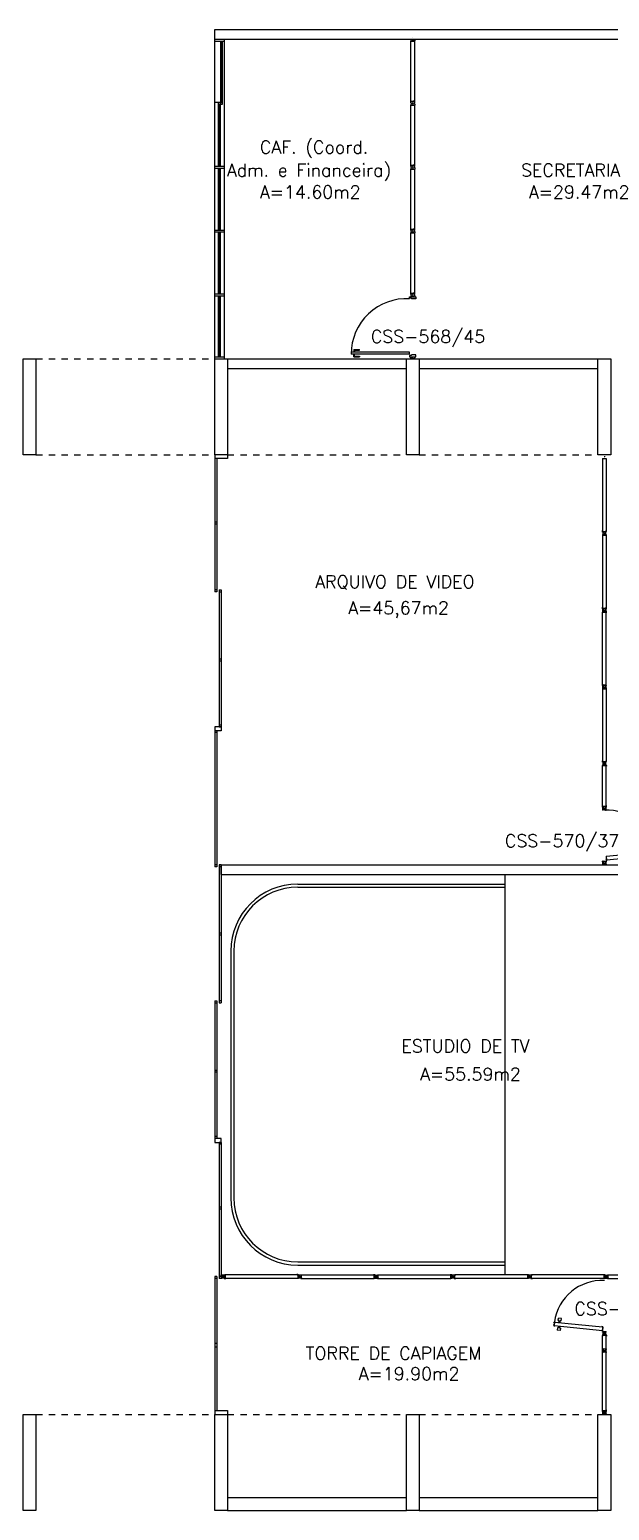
# Model space of a CAD drawing. Extents: x 0 to 244, y -71 to 76.
# Drawn here: x 93.07 to 102.15, y -27.74 to -4.58 of the extents above; entities that cross this region are included whole.
import ezdxf
from ezdxf.enums import TextEntityAlignment as Align

# ---------------------------------------------------------------- set-up
doc = ezdxf.new("R2010")
doc.units = 0
doc.header["$LTSCALE"] = 0.01
doc.header["$MEASUREMENT"] = 0
doc.linetypes.add('HIDDEN2', pattern=[0.1875, 0.125, -0.0625])
doc.layers.get('0').update_dxf_attribs({"linetype": 'CONTINUOUS'})
for name, color, linetype in [('ALV', 2, 'CONTINUOUS'), ('DIV', 2, 'CONTINUOUS'), ('ESQ', 1, 'CONTINUOUS'), ('ESTR', 3, 'CONTINUOUS'), ('PISO', 1, 'CONTINUOUS'), ('PROJ', 1, 'HIDDEN2'), ('TEXTO', 2, 'CONTINUOUS'), ('TEXTO-ENDEREÇO', 2, 'CONTINUOUS'), ('ÁREA', 2, 'CONTINUOUS')]:
    doc.layers.add(name, color=color, linetype=linetype)
doc.layers.get('0').freeze()
doc.styles.add('UNB-100', font='simplex.shx', dxfattribs={"height": 0.2})
doc.styles.add('UNB-100-1', font='simplex.shx', dxfattribs={"height": 0.2})

# ---------------------------------------------------------------- blocks, each defined once
blk = doc.blocks.new('PILAR-SSN')
for points in [[(0.197, -26.452), (0.197, -27.952), (-0.003, -27.952), (-0.003, -26.452)], [(0.197, -42.962), (0.197, -44.462), (-0.003, -44.462), (-0.003, -42.962)]]:
    blk.add_lwpolyline(points, close=True)
blk = doc.blocks.new('DIV12-SSN')
for p, q in [((-0.005, 0), (0.005, 0)), ((0, -0.005), (0, 0.005)), ((0.024, 0.019), (0.028, 0.019)), ((0.024, 0.019), (0.024, 0.017)), ((0.024, 0.017), (0.028, 0.017)), ((0.028, 0.03), (0.043, 0.03)), ((0.028, 0.019), (0.028, 0.03)), ((0.028, -0.017), (0.028, 0.017)), ((0.03, 0.028), (1.169, 0.028)), ((0.03, -0.029), (0.03, 0.028)), ((0.043, 0.03), (0.043, 0.028)), ((1.157, 0.03), (1.157, 0.028)), ((1.171, 0.03), (1.157, 0.03)), ((1.169, -0.029), (1.169, 0.028)), ((1.171, 0.019), (1.171, 0.03)), ((1.176, 0.019), (1.171, 0.019)), ((1.176, 0.017), (1.171, 0.017)), ((1.171, -0.017), (1.171, 0.017)), ((1.176, 0.019), (1.176, 0.017)), ((1.195, 0), (1.205, 0)), ((1.2, -0.005), (1.2, 0.005)), ((0.024, -0.017), (0.028, -0.017)), ((0.024, -0.017), (0.024, -0.019)), ((0.024, -0.019), (0.028, -0.019)), ((0.028, -0.031), (0.028, -0.019)), ((0.028, -0.031), (0.043, -0.031)), ((0.03, -0.029), (1.169, -0.029)), ((0.043, -0.029), (0.043, -0.031)), ((1.157, -0.029), (1.157, -0.031)), ((1.171, -0.031), (1.157, -0.031)), ((1.176, -0.017), (1.171, -0.017)), ((1.176, -0.019), (1.171, -0.019)), ((1.171, -0.031), (1.171, -0.019)), ((1.176, -0.017), (1.176, -0.019))]:
    blk.add_line(p, q)
blk = doc.blocks.new('ESQCE-SSN')
for p, q in [((0, 0), (0, -2.143)), ((0.2, 0), (0.2, -0.06)), ((0.2, -0.06), (0, -0.06)), ((0.03, -0.06), (0.03, -2.143)), ((0.03, -1.056), (0, -1.056)), ((0.03, -1.086), (0, -1.086)), ((0.03, -2.113), (0, -2.113)), ((0.03, -2.143), (0, -2.143)), ((0.07, -2.113), (0.07, -4.253)), ((0.07, -2.113), (0.1, -2.113)), ((0.07, -2.143), (0.1, -2.143)), ((0.1, -2.113), (0.1, -4.253)), ((0.1, -3.199), (0.07, -3.199)), ((0.1, -3.229), (0.07, -3.229)), ((0, -4.256), (0, -6.443)), ((0.1, -4.256), (0, -4.256)), ((0.1, -4.316), (0, -4.316)), ((0.03, -4.346), (0, -4.346)), ((0.03, -4.316), (0.03, -6.443)), ((0.07, -4.223), (0.1, -4.223)), ((0.07, -4.253), (0.1, -4.253)), ((0.1, -4.256), (0.1, -4.316)), ((0.03, -6.413), (0, -6.413)), ((0.03, -6.443), (0, -6.443)), ((0.1, -6.413), (0.07, -6.413)), ((0.07, -6.413), (0.07, -8.571)), ((0.1, -6.443), (0.07, -6.443)), ((0.1, -6.413), (0.1, -8.571)), ((0.1, -7.485), (0.07, -7.485)), ((0.1, -7.515), (0.07, -7.515)), ((0, -8.541), (0.03, -8.541)), ((0, -8.541), (0, -10.694)), ((0.03, -8.541), (0.03, -10.694)), ((0.1, -8.541), (0.07, -8.541)), ((0, -8.571), (0.03, -8.571)), ((0.07, -8.571), (0.1, -8.571)), ((0.03, -9.628), (0, -9.628)), ((0.03, -9.658), (0, -9.658)), ((0.03, -10.664), (0, -10.664)), ((0.102, -10.694), (0, -10.694)), ((0, -10.694), (0, -10.755)), ((0.03, -10.694), (0, -10.694)), ((0, -10.755), (0.102, -10.755)), ((0.1, -10.755), (0.07, -10.755)), ((0.07, -10.755), (0.07, -12.882)), ((0.1, -10.785), (0.07, -10.785)), ((0.1, -10.755), (0.1, -12.882)), ((0.102, -10.755), (0.102, -10.694)), ((0.1, -11.77), (0.07, -11.77)), ((0.1, -11.8), (0.07, -11.8)), ((0.03, -12.852), (0, -12.852)), ((0.03, -12.852), (0, -12.852)), ((0, -12.852), (0, -12.887)), ((0.03, -12.882), (0, -12.882)), ((0, -12.887), (0, -15.019)), ((0.03, -12.852), (0.03, -14.95)), ((0.1, -12.852), (0.07, -12.852)), ((0.1, -12.882), (0.07, -12.882)), ((0.03, -13.898), (0, -13.898)), ((0.03, -13.958), (0, -13.958)), ((0, -14.95), (0.2, -14.95)), ((0.2, -14.95), (0.2, -15.019))]:
    blk.add_line(p, q)
blk = doc.blocks.new('MTDIV-SSN')
for p, q in [((-0.0185, 0.0285), (-0.0285, 0.0285)), ((-0.0285, 0.0185), (-0.0285, 0.0285)), ((-0.0265, 0.0185), (-0.0285, 0.0185)), ((-0.0265, 0.0185), (-0.0265, 0.0265)), ((-0.0235, 0.0265), (-0.0265, 0.0265)), ((-0.0235, 0.0215), (-0.0235, 0.0265)), ((-0.0235, -0.0265), (-0.0235, 0.0265)), ((-0.0215, 0.0215), (-0.0235, 0.0215)), ((-0.0215, 0.0265), (-0.0215, 0.0235)), ((-0.0185, 0.0265), (-0.0215, 0.0265)), ((0.0215, 0.0235), (-0.0215, 0.0235)), ((-0.0215, 0.0215), (-0.0215, -0.0215)), ((0.0195, 0.0215), (-0.0195, 0.0215)), ((-0.0195, 0.0215), (-0.0195, -0.0195)), ((-0.0185, 0.0285), (-0.0185, 0.0265)), ((-0.0049, 0), (0.0049, 0)), ((0, 0.0049), (0, -0.0049)), ((0.0185, 0.0265), (0.0185, 0.0285)), ((0.0185, 0.0285), (0.0285, 0.0285)), ((0.0185, 0.0265), (0.0215, 0.0265)), ((0.0195, 0.0215), (0.0195, -0.0195)), ((0.0215, 0.0265), (0.0215, 0.0235)), ((0.0235, 0.0215), (0.0215, 0.0215)), ((0.0215, 0.0215), (0.0215, -0.0215)), ((0.0235, 0.0215), (0.0235, 0.0265)), ((0.0235, 0.0265), (0.0265, 0.0265)), ((0.0235, 0.0265), (0.0235, -0.0265)), ((0.0265, 0.0265), (0.0265, 0.0185)), ((0.0265, 0.0185), (0.0285, 0.0185)), ((0.0285, 0.0185), (0.0285, 0.0285)), ((-0.0285, -0.0185), (-0.0285, -0.0285)), ((-0.0265, -0.0185), (-0.0285, -0.0185)), ((-0.0185, -0.0285), (-0.0285, -0.0285)), ((-0.0265, -0.0265), (-0.0265, -0.0185)), ((-0.0235, -0.0265), (-0.0265, -0.0265)), ((-0.0235, -0.0215), (-0.0235, -0.0265)), ((-0.0075, -0.0215), (-0.0235, -0.0215)), ((-0.0215, -0.0265), (-0.0215, -0.0235)), ((0.0215, -0.0235), (-0.0215, -0.0235)), ((-0.0185, -0.0265), (-0.0215, -0.0265)), ((-0.0095, -0.0195), (-0.0195, -0.0195)), ((-0.0185, -0.0285), (-0.0185, -0.0265)), ((-0.0095, -0.0195), (-0.0095, -0.0115)), ((-0.0075, -0.0115), (-0.0095, -0.0115)), ((-0.0075, -0.0215), (-0.0075, -0.0115)), ((-0.0055, -0.0135), (-0.0075, -0.0135)), ((-0.0055, -0.0215), (-0.0055, -0.0135)), ((0.0055, -0.0215), (-0.0055, -0.0215)), ((0.0055, -0.0215), (0.0055, -0.0135)), ((0.0075, -0.0135), (0.0055, -0.0135)), ((0.0075, -0.0215), (0.0075, -0.0115)), ((0.0095, -0.0115), (0.0075, -0.0115)), ((0.0235, -0.0215), (0.0075, -0.0215)), ((0.0095, -0.0195), (0.0095, -0.0115)), ((0.0195, -0.0195), (0.0095, -0.0195)), ((0.0185, -0.0265), (0.0185, -0.0285)), ((0.0185, -0.0265), (0.0215, -0.0265)), ((0.0185, -0.0285), (0.0285, -0.0285)), ((0.0215, -0.0265), (0.0215, -0.0235)), ((0.0235, -0.0215), (0.0235, -0.0265)), ((0.0235, -0.0265), (0.0265, -0.0265)), ((0.0265, -0.0185), (0.0265, -0.0265)), ((0.0265, -0.0185), (0.0285, -0.0185)), ((0.0285, -0.0185), (0.0285, -0.0285))]:
    blk.add_line(p, q)
blk = doc.blocks.new('PLXD-SSN')
at = {"color": 2}
for p, q in [((-0.194, 0.727), (-0.233, 0.723)), ((-0.229, 0.673), (-0.233, 0.723)), ((-0.192, 0.712), (-0.194, 0.727)), ((-0.164, 0.714), (-0.192, 0.712)), ((-0.172, 0.786), (-0.161, 0.787)), ((-0.172, 0.786), (-0.171, 0.772)), ((-0.169, 0.772), (-0.171, 0.772)), ((-0.17, 0.784), (-0.114, 0.789)), ((-0.17, 0.784), (-0.103, 0.028)), ((-0.159, 0.792), (-0.161, 0.792)), ((-0.161, 0.792), (-0.161, 0.787)), ((-0.159, 0.792), (-0.159, 0.787)), ((-0.159, 0.787), (-0.126, 0.79)), ((-0.124, 0.795), (-0.126, 0.795)), ((-0.126, 0.795), (-0.126, 0.79)), ((-0.124, 0.795), (-0.124, 0.79)), ((-0.124, 0.79), (-0.112, 0.791)), ((-0.114, 0.789), (-0.046, 0.033)), ((-0.112, 0.791), (-0.11, 0.777)), ((-0.11, 0.777), (-0.112, 0.777)), ((-0.107, 0.719), (-0.079, 0.722)), ((-0.106, 0.7), (-0.077, 0.702)), ((-0.08, 0.737), (-0.041, 0.74)), ((-0.079, 0.722), (-0.08, 0.737)), ((-0.076, 0.687), (-0.077, 0.702)), ((-0.036, 0.691), (-0.041, 0.74)), ((-0.189, 0.677), (-0.229, 0.673)), ((-0.162, 0.694), (-0.19, 0.692)), ((-0.189, 0.677), (-0.19, 0.692)), ((-0.076, 0.687), (-0.036, 0.691)), ((-0.105, 0.026), (-0.106, 0.04)), ((-0.104, 0.04), (-0.106, 0.04)), ((-0.105, 0.026), (-0.093, 0.027)), ((-0.103, 0.028), (-0.046, 0.033)), ((-0.092, 0.022), (-0.093, 0.027)), ((-0.09, 0.022), (-0.092, 0.022)), ((-0.091, 0.027), (-0.058, 0.03)), ((-0.09, 0.022), (-0.091, 0.027)), ((-0.057, 0.025), (-0.058, 0.03)), ((-0.055, 0.025), (-0.057, 0.025)), ((-0.056, 0.03), (-0.044, 0.031)), ((-0.055, 0.025), (-0.056, 0.03)), ((-0.045, 0.045), (-0.047, 0.045)), ((-0.044, 0.031), (-0.045, 0.045))]:
    blk.add_line(p, q, dxfattribs=at)
for p, q in [((-0.008, 0), (0.006, 0)), ((0, 0.007), (0, -0.006))]:
    blk.add_line(p, q)
at = {"color": 1}
blk.add_arc((-0.064, 0.029), 0.764, 98.125, 182.1419, dxfattribs=at)
blk = doc.blocks.new('DIVMT-SSN')
for p, q in [((-0.03, 0.008), (-0.03, 0.03)), ((-0.006, 0.03), (-0.03, 0.03)), ((-0.03, 0.008), (-0.02, 0.008)), ((-0.02, -0.008), (-0.02, 0.008)), ((-0.006, 0.02), (-0.006, 0.03)), ((0.006, 0.02), (-0.006, 0.02)), ((-0.005, 0), (0.005, 0)), ((0.005, 0), (-0.005, 0)), ((0, 0.005), (0, -0.005)), ((0, -0.005), (0, 0.005)), ((0.006, 0.03), (0.03, 0.03)), ((0.006, 0.02), (0.006, 0.03)), ((0.03, 0.008), (0.02, 0.008)), ((0.02, -0.008), (0.02, 0.008)), ((0.03, 0.008), (0.03, 0.03)), ((-0.03, -0.008), (-0.03, -0.03)), ((-0.03, -0.008), (-0.02, -0.008)), ((-0.03, -0.03), (-0.03, -0.97)), ((-0.03, -0.03), (-0.009, -0.03)), ((0.03, -0.03), (-0.03, -0.03)), ((-0.03, -0.03), (-0.006, -0.03)), ((-0.009, -0.03), (-0.027, -0.03)), ((-0.006, -0.02), (-0.006, -0.03)), ((-0.006, -0.02), (0.006, -0.02)), ((-0.006, -0.02), (-0.006, -0.03)), ((0.006, -0.02), (-0.006, -0.02)), ((0.005, -0.03), (-0.005, -0.03)), ((0.006, -0.02), (0.006, -0.03)), ((0.006, -0.02), (0.006, -0.03)), ((0.03, -0.03), (0.006, -0.03)), ((0.03, -0.008), (0.02, -0.008)), ((0.03, -0.008), (0.03, -0.03)), ((0.03, -0.03), (0.03, -0.97)), ((0.03, -0.97), (-0.03, -0.97)), ((-0.006, -0.98), (-0.006, -0.97)), ((-0.006, -0.98), (0.006, -0.98)), ((0.006, -1.001), (-0.006, -1.001)), ((0.005, -0.97), (-0.005, -0.97)), ((0, -0.994), (0, -1.007)), ((0, -1.02), (0, -1.021)), ((0.006, -0.98), (0.006, -0.97))]:
    blk.add_line(p, q)
blk = doc.blocks.new('MTINI-SSN')
for p, q in [((-0.03, 0.008), (-0.03, 0.028)), ((-0.03, 0.028), (-0.008, 0.028)), ((-0.03, 0.008), (-0.02, 0.008)), ((-0.02, 0), (-0.02, 0.008)), ((-0.001, 0), (-0.02, 0)), ((-0.008, 0.019), (-0.008, 0.028)), ((0.008, 0.019), (-0.008, 0.019)), ((0.005, 0), (-0.005, 0)), ((0.02, 0), (-0.001, 0)), ((0, -0.005), (0, 0.005)), ((0.008, 0.019), (0.008, 0.028)), ((0.03, 0.028), (0.008, 0.028)), ((0.03, 0.008), (0.02, 0.008)), ((0.02, 0), (0.02, 0.008)), ((0.03, 0.008), (0.03, 0.028))]:
    blk.add_line(p, q)
blk = doc.blocks.new('PDV2E-SSN')
at = {"layer": 'DIV'}
for p, q in [((0.076, 0.05), (0.076, 0.965)), ((0.106, 0.965), (0.076, 0.965)), ((0.106, 0.05), (0.106, 0.965)), ((0.034, 0.925), (0.034, 0.835)), ((0.034, 0.925), (0.074, 0.925)), ((0.044, 0.835), (0.034, 0.835)), ((0.044, 0.915), (0.044, 0.835)), ((0.044, 0.915), (0.074, 0.915)), ((0.148, 0.925), (0.108, 0.925)), ((0.138, 0.915), (0.108, 0.915)), ((0.138, 0.915), (0.138, 0.835)), ((0.138, 0.835), (0.148, 0.835)), ((0.148, 0.925), (0.148, 0.835)), ((0.031, 0.05), (0.031, -0.05)), ((0.051, 0.05), (0.031, 0.05)), ((0.051, 0.02), (0.051, 0.05)), ((0.051, 0.02), (0.061, 0.02)), ((0.061, -0.05), (0.061, 0.02)), ((0.076, 0.05), (0.106, 0.05)), ((0.95, 0.02), (0.94, 0.02)), ((0.94, -0.05), (0.94, 0.02)), ((0.95, 0.02), (0.95, 0.05)), ((0.95, 0.05), (0.97, 0.05)), ((0.97, 0.05), (0.97, 0.035)), ((0.97, 0.035), (0.97, -0.035)), ((0.031, -0.05), (0.061, -0.05)), ((0.97, -0.05), (0.94, -0.05)), ((0.97, -0.035), (0.97, -0.05))]:
    blk.add_line(p, q, dxfattribs=at)
at = {"layer": 'DIV', "color": 1}
blk.add_arc((0.076, 0.1), 0.865, 356.6786, 90, dxfattribs=at)
blk = doc.blocks.new('PLXE-SSN')
for p, q in [((0.043, 0.69), (0.048, 0.74)), ((0.121, 0.788), (0.047, 0.032)), ((0.087, 0.736), (0.048, 0.74)), ((0.082, 0.686), (0.084, 0.701)), ((0.112, 0.698), (0.084, 0.701)), ((0.086, 0.721), (0.087, 0.736)), ((0.114, 0.718), (0.086, 0.721)), ((0.178, 0.782), (0.103, 0.027)), ((0.119, 0.79), (0.118, 0.776)), ((0.118, 0.776), (0.12, 0.776)), ((0.131, 0.789), (0.119, 0.79)), ((0.178, 0.782), (0.121, 0.788)), ((0.131, 0.794), (0.133, 0.794)), ((0.131, 0.794), (0.131, 0.789)), ((0.133, 0.794), (0.133, 0.789)), ((0.166, 0.786), (0.133, 0.789)), ((0.166, 0.791), (0.168, 0.79)), ((0.166, 0.791), (0.166, 0.786)), ((0.168, 0.79), (0.168, 0.785)), ((0.18, 0.784), (0.168, 0.785)), ((0.171, 0.713), (0.199, 0.71)), ((0.176, 0.77), (0.178, 0.77)), ((0.18, 0.784), (0.178, 0.77)), ((0.199, 0.71), (0.2, 0.725)), ((0.2, 0.725), (0.24, 0.721)), ((0.235, 0.671), (0.24, 0.721)), ((0.082, 0.686), (0.043, 0.69)), ((0.169, 0.693), (0.197, 0.69)), ((0.195, 0.675), (0.197, 0.69)), ((0.195, 0.675), (0.235, 0.671)), ((-0.008, 0), (0.008, 0)), ((0, 0.006), (0, -0.007)), ((0.044, 0.031), (0.046, 0.045)), ((0.056, 0.029), (0.044, 0.031)), ((0.046, 0.045), (0.048, 0.045)), ((0.103, 0.027), (0.047, 0.032)), ((0.056, 0.024), (0.056, 0.029)), ((0.056, 0.024), (0.058, 0.024)), ((0.091, 0.026), (0.058, 0.029)), ((0.058, 0.024), (0.058, 0.029)), ((0.091, 0.021), (0.091, 0.026)), ((0.091, 0.021), (0.093, 0.021)), ((0.105, 0.025), (0.093, 0.026)), ((0.093, 0.021), (0.093, 0.026)), ((0.104, 0.039), (0.106, 0.039)), ((0.105, 0.025), (0.106, 0.039))]:
    blk.add_line(p, q)
blk.add_arc((0.065, 0.028), 0.764, 357.9063, 81.358)

msp = doc.modelspace()

# ---------------------------------------------------------------- linework, layer by layer
at = {"layer": 'ALV'}
for p, q in [((95.972, -4.582), (105.572, -4.582)), ((95.972, -4.732), (95.972, -4.582)), ((95.972, -4.732), (104.997, -4.732)), ((95.972, -4.762), (96.122, -4.762)), ((96.172, -9.732), (98.972, -9.732)), ((96.172, -9.882), (98.972, -9.882)), ((99.172, -9.732), (101.972, -9.732)), ((99.172, -9.882), (101.972, -9.882)), ((96.072, -17.646), (105.101, -17.646)), ((96.072, -17.796), (96.072, -17.646)), ((96.072, -17.796), (104.951, -17.796)), ((97.272, -17.946), (100.512, -17.946)), ((97.272, -17.996), (100.512, -17.996)), ((96.222, -18.996), (96.222, -22.856)), ((96.272, -18.996), (96.272, -22.856)), ((97.272, -23.856), (100.512, -23.856)), ((97.272, -23.906), (100.512, -23.906)), ((96.172, -27.542), (98.972, -27.542)), ((99.172, -27.542), (101.972, -27.542)), ((96.172, -27.742), (98.972, -27.742)), ((99.172, -27.742), (101.972, -27.742))]:
    msp.add_line(p, q, dxfattribs=at)
for centre, radius, start, end in [((97.272, -18.996), 1.05, 90, 180), ((97.272, -18.996), 1, 90, 180), ((97.272, -22.856), 1.05, 180, 270), ((97.272, -22.856), 1, 180, 270)]:
    msp.add_arc(centre, radius, start, end, dxfattribs=at)
at = {"layer": 'DIV'}
for p, q in [((102.042, -16.09), (102.042, -16.104)), ((102.042, -16.09), (102.054, -16.09)), ((102.044, -16.104), (102.042, -16.104)), ((102.044, -16.729), (102.044, -16.092)), ((102.044, -16.092), (102.101, -16.092)), ((102.054, -16.085), (102.054, -16.09)), ((102.056, -16.085), (102.054, -16.085)), ((102.056, -16.085), (102.056, -16.09)), ((102.056, -16.09), (102.089, -16.09)), ((102.067, -16.061), (102.077, -16.061)), ((102.072, -16.066), (102.072, -16.056)), ((102.089, -16.085), (102.089, -16.09)), ((102.091, -16.085), (102.089, -16.085)), ((102.091, -16.085), (102.091, -16.09)), ((102.091, -16.09), (102.103, -16.09)), ((102.101, -16.729), (102.101, -16.092)), ((102.103, -16.104), (102.101, -16.104)), ((102.103, -16.09), (102.103, -16.104)), ((102.044, -16.717), (102.042, -16.717)), ((102.042, -16.731), (102.042, -16.717)), ((102.042, -16.731), (102.054, -16.731)), ((102.044, -16.729), (102.101, -16.729)), ((102.054, -16.736), (102.054, -16.731)), ((102.056, -16.736), (102.054, -16.736)), ((102.056, -16.731), (102.089, -16.731)), ((102.056, -16.736), (102.056, -16.731)), ((102.067, -16.76), (102.077, -16.76)), ((102.072, -16.765), (102.072, -16.755)), ((102.089, -16.736), (102.089, -16.731)), ((102.091, -16.736), (102.089, -16.736)), ((102.091, -16.731), (102.103, -16.731)), ((102.091, -16.736), (102.091, -16.731)), ((102.103, -16.717), (102.101, -16.717)), ((102.103, -16.731), (102.103, -16.717)), ((99.696, -24.086), (99.706, -24.086)), ((99.701, -24.091), (99.701, -24.081)), ((99.724, -24.068), (99.724, -24.07)), ((99.724, -24.068), (99.729, -24.068)), ((99.724, -24.07), (99.729, -24.07)), ((99.729, -24.068), (99.729, -24.056)), ((99.729, -24.056), (99.744, -24.056)), ((99.729, -24.103), (99.729, -24.07)), ((99.731, -24.115), (99.731, -24.058)), ((99.744, -24.056), (99.744, -24.058)), ((99.724, -24.103), (99.724, -24.105)), ((99.724, -24.103), (99.729, -24.103)), ((99.724, -24.105), (99.729, -24.105)), ((99.729, -24.117), (99.729, -24.105)), ((99.729, -24.117), (99.744, -24.117)), ((99.744, -24.115), (99.744, -24.117)), ((102.042, -25.003), (102.042, -25.017)), ((102.054, -25.003), (102.042, -25.003)), ((102.044, -26.183), (102.044, -25.005)), ((102.101, -25.005), (102.044, -25.005)), ((102.054, -24.998), (102.054, -25.003)), ((102.054, -24.998), (102.056, -24.998)), ((102.056, -24.998), (102.056, -25.003)), ((102.089, -25.003), (102.056, -25.003)), ((102.077, -24.974), (102.067, -24.974)), ((102.072, -24.979), (102.072, -24.969)), ((102.089, -24.998), (102.089, -25.003)), ((102.089, -24.998), (102.091, -24.998)), ((102.091, -24.998), (102.091, -25.003)), ((102.103, -25.003), (102.091, -25.003)), ((102.101, -26.183), (102.101, -25.005)), ((102.103, -25.003), (102.103, -25.017)), ((102.042, -25.017), (102.044, -25.017)), ((102.101, -25.017), (102.103, -25.017)), ((102.042, -26.17), (102.044, -26.17)), ((102.042, -26.185), (102.042, -26.17)), ((102.101, -26.17), (102.103, -26.17)), ((102.103, -26.185), (102.103, -26.17)), ((102.054, -26.185), (102.042, -26.185)), ((102.101, -26.183), (102.044, -26.183)), ((102.054, -26.19), (102.054, -26.185)), ((102.054, -26.19), (102.056, -26.19)), ((102.056, -26.19), (102.056, -26.185)), ((102.089, -26.185), (102.056, -26.185)), ((102.077, -26.213), (102.067, -26.213)), ((102.072, -26.218), (102.072, -26.208)), ((102.089, -26.19), (102.089, -26.185)), ((102.089, -26.19), (102.091, -26.19)), ((102.091, -26.19), (102.091, -26.185)), ((102.103, -26.185), (102.091, -26.185))]:
    msp.add_line(p, q, dxfattribs=at)
at = {"layer": 'ESQ'}
for p, q in [((95.972, -9.732), (95.972, -4.732)), ((96.065, -5.747), (96.065, -4.767)), ((96.065, -4.767), (96.095, -4.767)), ((96.065, -4.797), (96.095, -4.797)), ((96.08, -5.717), (96.08, -4.767)), ((96.095, -5.747), (96.095, -4.767)), ((96.122, -9.732), (96.122, -4.732)), ((95.972, -5.717), (96.062, -5.717)), ((96.032, -6.717), (96.032, -5.717)), ((96.032, -5.747), (96.062, -5.747)), ((96.047, -6.717), (96.047, -5.747)), ((96.062, -6.717), (96.062, -5.717)), ((96.065, -5.717), (96.095, -5.717)), ((96.065, -5.747), (96.095, -5.747)), ((95.972, -6.717), (96.122, -6.717)), ((95.972, -6.747), (96.122, -6.747)), ((96.032, -7.717), (96.032, -6.747)), ((96.032, -7.717), (96.032, -6.747)), ((96.047, -7.717), (96.047, -6.747)), ((96.062, -7.717), (96.062, -6.747)), ((95.972, -7.717), (96.122, -7.717)), ((95.972, -7.747), (96.122, -7.747)), ((96.032, -8.717), (96.032, -7.747)), ((96.032, -8.717), (96.032, -7.747)), ((96.047, -8.717), (96.047, -7.747)), ((96.062, -8.717), (96.062, -7.747)), ((95.972, -8.717), (96.122, -8.717)), ((95.972, -8.747), (96.122, -8.747)), ((96.032, -9.702), (96.032, -8.747)), ((96.047, -9.702), (96.047, -8.747)), ((96.062, -9.702), (96.062, -8.747)), ((95.972, -9.702), (96.122, -9.702))]:
    msp.add_line(p, q, dxfattribs=at)
at = {"layer": 'PISO'}
msp.add_line((100.512, -17.796), (100.512, -24.056), dxfattribs=at)
at = {"layer": 'PROJ'}
for p, q in [((93.172, -9.732), (95.972, -9.732)), ((93.172, -11.232), (95.972, -11.232)), ((96.172, -11.232), (98.972, -11.232)), ((99.172, -11.232), (101.972, -11.232)), ((93.172, -26.242), (95.972, -26.242)), ((96.172, -26.242), (98.972, -26.242)), ((99.172, -26.242), (101.972, -26.242))]:
    msp.add_line(p, q, dxfattribs=at)

# ---------------------------------------------------------------- block references
at = {"layer": 'DIV'}
for name, p, rotation in [('DIVMT-SSN', (99.072, -5.733), 180), ('MTINI-SSN', (99.072, -4.732), 180), ('DIVMT-SSN', (99.072, -6.733), 180), ('DIVMT-SSN', (99.072, -7.733), 180), ('DIVMT-SSN', (99.072, -8.733), 180), ('PDV2E-SSN', (99.072, -9.732), 90), ('DIV12-SSN', (102.072, -11.261), 270), ('DIV12-SSN', (102.072, -12.461), 270), ('DIV12-SSN', (102.072, -14.861), 270), ('PLXD-SSN', (102.072, -17.617), 270), ('DIV12-SSN', (97.301, -24.086), 180), ('PLXE-SSN', (102.072, -24.974), 90)]:
    msp.add_blockref(name, p, dxfattribs=dict(at, rotation=rotation))
for name, p in [('MTINI-SSN', (99.072, -9.732)), ('MTDIV-SSN', (102.072, -13.661)), ('MTDIV-SSN', (102.072, -14.861)), ('MTDIV-SSN', (102.072, -16.76)), ('MTDIV-SSN', (102.072, -17.617)), ('MTDIV-SSN', (96.101, -24.086)), ('MTDIV-SSN', (97.301, -24.086)), ('DIV12-SSN', (97.301, -24.086)), ('DIV12-SSN', (98.501, -24.086)), ('MTDIV-SSN', (99.701, -24.086)), ('MTDIV-SSN', (100.901, -24.086)), ('DIV12-SSN', (102.101, -24.086)), ('MTDIV-SSN', (102.072, -25.243)), ('MTDIV-SSN', (102.072, -26.213))]:
    msp.add_blockref(name, p, dxfattribs=at)
at = {"layer": 'DIV', "xscale": -1}
for name, p, rotation in [('MTDIV-SSN', (102.072, -12.461), 180), ('DIV12-SSN', (102.072, -14.861), 270), ('MTDIV-SSN', (102.072, -16.061), 180), ('MTDIV-SSN', (102.072, -24.974), 180)]:
    msp.add_blockref(name, p, dxfattribs=dict(at, rotation=rotation))
for name, p in [('MTDIV-SSN', (98.501, -24.086)), ('DIV12-SSN', (100.901, -24.086)), ('DIV12-SSN', (102.101, -24.086)), ('MTDIV-SSN', (102.101, -24.086))]:
    msp.add_blockref(name, p, dxfattribs=at)
at = {"layer": 'ESQ'}
msp.add_blockref('ESQCE-SSN', (95.972, -11.232), dxfattribs=at)
at = {"layer": 'ESTR'}
for p in [(92.975, 16.72), (95.975, 16.72), (98.975, 16.72), (101.975, 16.72)]:
    msp.add_blockref('PILAR-SSN', p, dxfattribs=at)

# ---------------------------------------------------------------- texts
at = {"layer": 'TEXTO', "style": 'UNB-100'}
for s, p in [('CAF. (Coord.  ', (96.678, -6.521)), ('Adm. e Financeira)', (96.161, -6.881)), ('SECRETARIA', (100.767, -6.881)), ('ARQUIVO DE VIDEO', (97.545, -13.318)), ('ESTUDIO DE TV', (98.894, -20.58)), ('TORRE DE CAPIAGEM', (97.394, -25.385))]:
    msp.add_text(s, height=0.2, dxfattribs=at).set_placement(p)
for s, p in [('A=14.60m2', (97.467, -7.223)), ('A=29.47m2', (101.678, -7.223))]:
    msp.add_text(s, height=0.2, dxfattribs=at).set_placement(p, align=Align.CENTER)
at = {"layer": 'TEXTO-ENDEREÇO', "style": 'UNB-100-1'}
for s, p in [('CSS-568/45', (98.415, -9.483)), ('CSS-570/37', (100.514, -17.37)), ('CSS-570/30', (101.602, -24.687))]:
    msp.add_text(s, height=0.2, dxfattribs=at).set_placement(p)
at = {"layer": 'ÁREA', "style": 'UNB-100'}
for s, p in [('A=45,67m2', (98.85, -13.727)), ('A=55.59m2', (99.975, -21.019)), ('A=19.90m2', (99.014, -25.705))]:
    msp.add_text(s, height=0.2, dxfattribs=at).set_placement(p, align=Align.CENTER)

doc.saveas('drawing.dxf')
